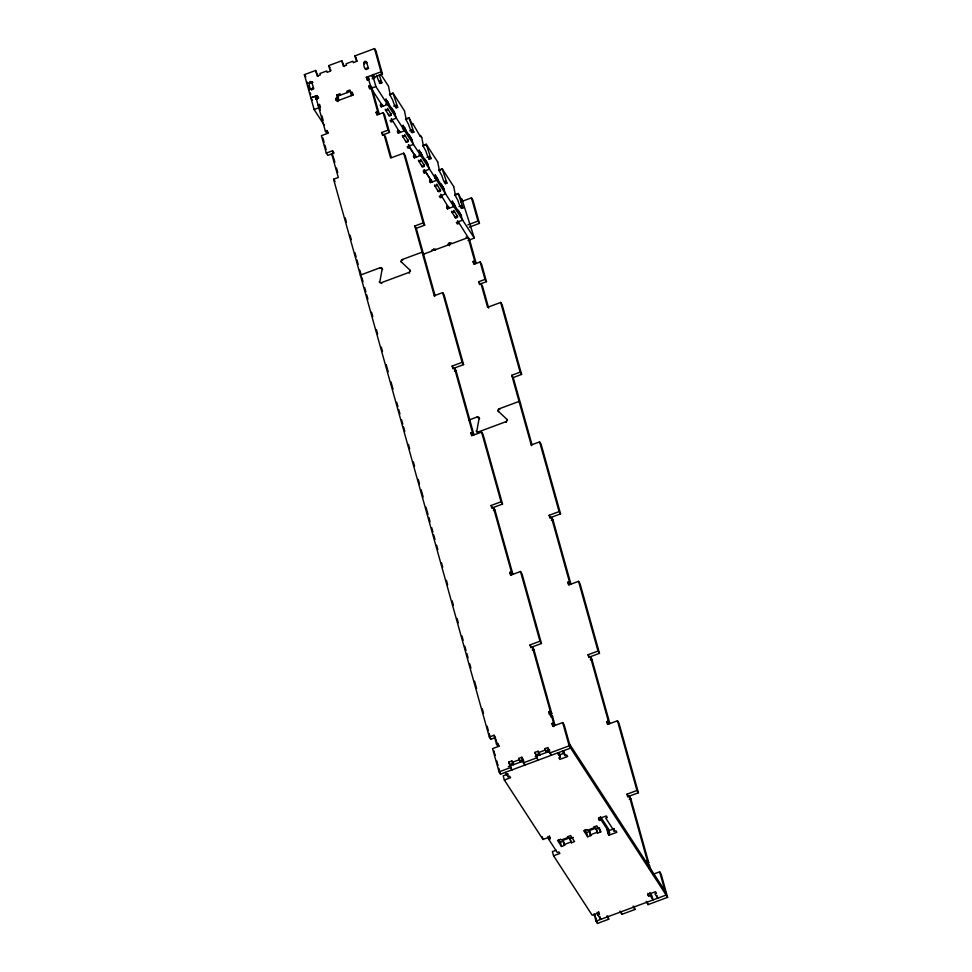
<?xml version="1.0" encoding="UTF-8"?>
<svg xmlns="http://www.w3.org/2000/svg" width="972" height="972" viewBox="0 0 972 972"><rect width="100%" height="100%" fill="white"/><g stroke="black" fill="none" stroke-linecap="round" stroke-linejoin="round"><path stroke-width="1.46" d="M420.426 135.472L420.402 136.663L412.711 123.444L412.65 124.61L412.152 124.137L409.018 117.721L405.482 119.034M454.714 194.801L458.237 193.489L461.809 200.402L461.882 199.175M413.805 132.253L409.139 118.122L405.616 119.471M463.024 208.008L458.249 193.513M379.736 282.378L382.215 268.77A1.689 1.434 -33 0 0 380.21 267.725L360.345 275.1L361.086 276.242M476.693 431.641L479.184 418.033A1.689 1.434 -33 0 0 477.179 416.976L468.662 420.147M312.437 97.309L311.66 97.601M313.616 96.872L312.838 97.164M314.794 96.435L314.017 96.726M324.308 125.206L314.114 109.52L304.382 74.65L315.633 70.47L318.087 76.229M315.633 70.47L317.188 76.047L320.335 74.88L319.946 73.495L326.75 70.968L327.139 72.353L330.273 71.187L328.718 65.61L341.804 60.75L344.246 66.509M341.804 60.75L343.359 66.327L346.494 65.16L346.105 63.763L352.909 61.236L353.298 62.633L356.445 61.467L354.889 55.89L374.512 48.6L375.982 50.872L382.47 74.115L372.398 77.857M310.032 82.559L312.51 81.879M309.339 83.082L311.684 82.207L312.304 83.142M366.383 61.88L364.026 62.755L364.634 63.702M310.53 83.313L312.875 82.438M318.634 97.832L317.151 95.56L310.87 97.893L311.49 98.84M368.692 79.485L367.124 80.069L366.347 77.286L381 71.843L382.47 74.115M371.462 76.071L373.819 75.196M318.233 97.978L315.487 98.998M366.347 77.286L367.817 79.558L368.74 79.218M316.362 98.937L317.929 98.354L317.151 95.56M372.24 78.854L374.597 77.979L374.111 76.241M338.45 100.468L336.907 94.891L340.042 93.725L340.431 95.122M353.322 94.697L352.241 95.098L350.771 92.826L352.338 92.243L353.115 95.025L336.895 101.052L336.118 98.269L337.685 97.686M368.813 86.119L370.381 85.536L371.863 87.808L370.283 88.391L368.813 86.119L369.591 88.902L375.872 86.569L474.312 238.104L468.03 240.436M379.335 83.155L381.692 82.28L379.153 74.771M338.207 99.715L336.118 100.493L335.619 99.727M320.31 106.956L319.521 107.248L318.051 104.976L319.618 104.393L320.396 107.187L314.114 109.52M336.118 98.269L337.588 100.541L338.766 100.104M389.505 94.418L393.028 93.105L404.486 110.832M389.626 94.855L393.04 93.166M381.826 104.733L380.259 105.316L381.243 106.835L387.524 104.502L385.957 98.925L387.33 101.829M385.799 103.968L388.156 103.093L387.767 101.708L389.14 104.612M325.353 131.123L326.92 130.54L328.39 132.812L326.823 133.395L325.353 131.123L315.584 96.143L317.309 98.792M376.115 112.266L377.683 111.683L379.153 113.955L377.586 114.538L376.115 112.266L376.893 115.048L383.175 112.716L384.645 114.988L389.517 132.423L383.235 134.756L381.753 132.484L388.035 130.151L389.517 132.423M393.745 106.13L396.102 105.255L397.815 107.613L393.162 93.543M392.652 121.403L391.084 121.986L390.1 120.479L396.382 118.147L393.842 111.051L394.231 112.436M326.288 153.09L332.558 150.757L334.04 153.029L327.758 155.362L326.288 153.09L321.416 135.667L327.698 133.322L326.92 130.54M489.317 737.007L494.031 735.257L495.501 737.529L490.787 739.279L489.317 737.007L333.578 179.237L338.292 177.487L331.768 154.135L333.347 153.552L332.558 150.757M391.291 157.391L385.58 136.955L384.11 134.683L382.531 135.266L381.753 132.484M402.469 128.839L404.826 127.964L406.199 130.88M398.885 131.001L397.317 131.584L398.301 133.103L404.583 130.77L403.028 125.194L404.401 128.097M409.734 130.746L412.092 129.871L413.695 132.301M411.314 132.386L413.695 131.572M420.475 152.847L419.102 149.943L420.657 155.52L414.388 157.853L413.404 156.334L414.983 155.751L409.71 147.671L408.143 148.254L407.159 146.736L413.44 144.403L410.901 137.307L411.29 138.704M422.735 145.581L426.258 144.269L437.728 161.984M424.655 225.176L423.172 222.904L414.801 226.014L416.283 228.286L424.655 225.176L405.19 155.459L403.708 153.187L390.623 158.047L384.11 134.683M422.869 146.007L426.271 144.293M418.944 154.985L421.301 154.111L420.912 152.713L422.285 155.629M426.975 157.294L429.332 156.419L431.033 158.849L426.392 144.694M428.555 158.922L430.912 158.047M427.364 163.454L426.975 162.069L429.515 169.152L423.257 171.485L424.242 173.004L425.809 172.421L431.046 180.5L429.478 181.084L430.462 182.602L436.744 180.27L435.177 174.693L436.562 177.597M438.724 170.185L442.248 168.873L453.705 186.6M438.846 170.622L442.26 168.897M434.63 178.35L436.987 177.463L438.36 180.379M454.835 195.226L458.371 193.914M460.74 201.848L471.469 197.863L472.951 200.135L479.439 223.378L469.367 227.12M448.104 206.769L446.537 207.352L447.521 208.871L453.803 206.538L452.247 200.961L453.62 203.865M458.954 206.514L461.311 205.639L462.915 208.069M458.942 223.439L457.362 224.022L456.378 222.503L462.66 220.17L460.12 213.075L460.509 214.472M467.884 224.836L477.969 221.094L479.439 223.378M401.606 262.452L401.144 261.735A1.689 1.434 -33 0 1 402.238 259.536L422.103 252.161L423.585 254.433M434.921 248.978L431.787 250.144L432.273 250.898L422.662 254.47M448.007 244.118L451.142 242.951L451.64 243.705L468.127 237.581L474.64 260.933L476.122 263.205L474.555 263.789L473.072 261.517L474.64 260.933M435.93 249.282L434.703 250.314M449.21 244.349L450.486 243.875M379.274 281.673A1.689 1.434 -33 0 0 381.279 282.718L408.969 272.427A1.689 1.434 -33 0 0 410.062 270.228L401.144 261.735M486.474 281.673L485.004 279.401L478.722 281.734L480.192 284.006L486.474 281.673L481.614 264.25L480.132 261.978L473.85 264.311L473.072 261.517M414.801 226.014L434.265 295.731L442.649 292.621L444.119 294.893L463.583 364.622L453.645 368.315L452.162 366.043L462.113 362.349L463.583 364.622M488.661 308.112L482.549 286.218L481.067 283.945L479.5 284.529L478.722 281.734M521.612 374.439L520.142 372.167L511.77 375.277L513.24 377.549L521.612 374.439L502.147 304.71L500.677 302.438L487.592 307.298L481.067 283.945M473.899 434.666L472.428 432.394L470.849 432.977L472.331 435.249L473.899 434.666L455.99 370.514L454.519 368.242L452.94 368.825L452.162 366.043M454.422 371.097L455.99 370.514M498.563 411.703L498.101 410.998A1.689 1.434 -33 0 1 499.207 408.799L519.072 401.424L520.542 403.696M476.231 430.936A1.689 1.434 -33 0 0 478.236 431.981L505.926 421.69A1.689 1.434 -33 0 0 507.032 419.491L498.101 410.998M502.524 504.067L501.042 501.783L491.103 505.489L492.573 507.761L502.524 504.067L483.048 434.338L481.577 432.066L471.639 435.76L470.849 432.977M511.77 375.277L531.234 444.994L539.606 441.883L541.088 444.155L560.552 513.872L550.602 517.578L549.131 515.294L559.07 511.6L560.552 513.872M512.839 574.1L511.357 571.828L509.79 572.411L511.26 574.683L512.839 574.1L494.93 509.96L493.448 507.688L491.881 508.271L491.103 505.489M493.351 510.543L494.93 509.96M570.868 583.917L569.385 581.645L567.818 582.228L569.3 584.5L570.868 583.917L552.959 519.777L551.476 517.505L549.909 518.088L549.131 515.294M551.391 520.36L552.959 519.777M541.453 643.5L539.97 641.228L530.032 644.922L531.514 647.194L541.453 643.5L521.988 573.784L520.506 571.512L510.567 575.205L509.79 572.411M599.481 653.318L598.011 651.046L588.06 654.739L589.542 657.011L599.481 653.318L580.017 583.601L578.534 581.329L568.596 585.023L567.818 582.228M551.768 713.545L550.286 711.273L548.718 711.856L550.201 714.128L551.768 713.545L533.859 649.405L532.377 647.133L530.809 647.717L530.032 644.922M532.292 649.989L533.859 649.405M609.796 723.362L608.326 721.09L606.747 721.674L608.229 723.946L609.796 723.362L591.887 659.223L590.417 656.951L588.838 657.534L588.06 654.739M590.32 659.806L591.887 659.223M555.012 725.173L553.53 722.901L551.962 723.484L553.445 725.756L555.012 725.173L552.546 716.34L551.063 714.068L549.496 714.651L548.718 711.856M552.546 716.34L550.978 716.923L550.201 714.128M494.031 735.257L496.498 744.09L498.065 743.507L498.843 746.289L492.561 748.622L499.049 771.865L500.531 774.137L570.649 748.088L564.161 724.845L562.691 722.573L552.74 726.266L551.962 723.484M496.498 744.09L497.968 746.362L499.146 745.925M638.422 792.763L636.939 790.491L627.001 794.185L628.471 796.457L638.422 792.763L618.945 723.047L617.475 720.774L607.524 724.468L606.747 721.674M508.745 762.109L511.782 769.958L508.745 762.109L511.88 760.942L513.751 764.612L511.88 760.942M518.683 758.415L520.555 762.084L518.683 758.415L521.83 757.249L523.398 759.873M534.916 752.389L537.941 760.238L534.916 752.389L538.051 751.222L539.922 754.892L538.051 751.222M544.855 748.695L546.714 752.364L544.855 748.695L547.989 747.529L551.027 755.378L550.735 754.333M512.268 762.34L519.072 759.812M538.439 752.62L545.243 750.092M510.215 764.381L513.362 763.214M520.166 760.687L523.301 759.521M536.386 754.661L539.521 753.494M546.325 750.967L549.277 749.874M508.307 766.629L523.872 760.857M535.183 756.641L549.326 751.392M499.049 771.865L510.3 767.686M521.83 757.249L523.386 762.826L536.471 757.966M549.557 753.106L569.179 745.816L667.618 897.35L647.996 904.64L646.222 901.323M557.673 753.713L559.24 753.13L560.407 757.322L558.839 757.905L559.823 759.411L567.672 756.495L566.688 754.989L565.121 755.572L562.278 751.198M508.198 773.979L503.18 775.838L504.347 780.03L542.971 839.48L549.253 837.147L550.237 838.654L548.67 839.237L547.892 836.455M558.657 755.232L563.882 753.288M505.233 772.388L508.077 776.762L509.644 776.178L510.628 777.697L504.347 780.03M647.158 863.391L648.737 862.808L630.828 798.668L629.346 796.384L627.778 796.967L627.001 794.185M629.249 799.251L630.828 798.668M608.059 833.66L609.043 835.179L616.892 832.263L615.908 830.744L614.34 831.327L605.714 818.047L607.281 817.464L606.297 815.945L598.448 818.861L599.432 820.38L601 819.797L609.626 833.077L608.059 833.66L606.893 829.481L608.46 828.897L609.626 833.077M562.97 840.379L569.774 837.852L571.439 842.785L574.573 841.618L570.637 835.568L567.49 836.734L567.988 837.487L561.184 840.015L560.698 839.261L557.551 840.428L561.488 846.491L564.635 845.312L562.97 840.379L564.635 845.312M600.745 831.898L596.808 825.836L593.661 827.002L594.159 827.767L587.355 830.295L586.857 829.529L583.722 830.696L587.659 836.758L590.794 835.592L589.141 830.659L595.945 828.132L597.598 833.065L600.745 831.898L599.967 829.116M558.742 839.881L560.322 842.299L563.456 841.132M570.26 838.605L573.407 837.439M584.913 830.149L586.493 832.579L589.627 831.412L590.794 835.592M596.431 828.885L599.566 827.719M564.137 844.559L570.941 842.031L571.439 842.785M590.308 834.839L597.112 832.311L597.598 833.065M556.166 850.208L552.4 851.606L553.566 855.785L592.191 915.247L598.473 912.915L599.457 914.421L597.889 915.004L597.112 912.222M614.413 828.569L607.877 830.999L609.043 835.179M553.566 855.785L559.848 853.452L558.864 851.946L557.296 852.529L548.67 839.237M645.687 861.119L647.255 860.536L648.737 862.808M647.935 866.173L649.515 865.59L650.584 869.454M652.552 874.472L659.648 871.835L661.13 874.107L667.618 897.35M656.987 895.394L657.765 898.189L654.934 893.815L656.501 893.232L655.517 891.713L647.668 894.629L648.652 896.148L650.219 895.564L653.062 899.938L651.884 895.747L649.758 892.478M593.989 913.862L596.018 921.128L666.136 895.066L659.648 871.835M596.018 921.128L597.488 923.4L608.739 919.22L607.865 916.086M620.051 911.043L621.825 914.36L634.91 909.5L634.036 906.366M420.475 135.448L421.739 137.38M461.907 199.187L474.312 238.104M380.611 73.993L388.496 86.229M366.286 69.559C362.617 68.66 363.2 57.105 366.979 62.706M373.321 74.431L373.722 75.051M364.998 62.67L364.609 61.831M368.558 68.55L366.335 61.71M374.597 77.979L372.628 74.953L375.872 86.569M363.978 62.585L364.707 63.727M386.346 100.323L395.215 113.955M403.416 126.591L412.274 140.223M419.503 151.328L428.36 164.973M435.565 176.09L444.435 189.722M452.636 202.346L461.493 215.991M354.889 55.89L356.36 58.162M368.898 78.222L367.914 76.703L377.683 111.683M371.158 88.318L382.81 106.252L382.3 104.417M469.598 239.853L457.581 220.62M352.338 94.466L350.37 91.429L337.284 96.289L338.596 98.306M328.718 65.61L330.201 67.882M336.907 94.891L338.377 97.164M311.599 89.886C308.112 88.197 308.452 77.371 312.377 83.167M313.774 88.719L311.635 82.025M304.382 74.65L305.864 76.934M309.29 82.899L309.752 83.616M318.828 107.771L320.298 110.043M311.976 99.606L312.474 100.359M434.265 295.731L434.727 296.448M531.234 444.994L531.696 445.698M410.062 270.228L410.524 270.945M507.032 419.491L507.493 420.196M402.238 259.536L402.7 260.253M499.207 408.799L499.754 409.649M408.969 272.427L409.431 273.144M505.926 421.69L506.388 422.395M331.768 154.135L333.25 156.407M333.578 179.237L335.061 181.509M382.215 268.77L382.676 269.487M479.184 418.033L479.646 418.738M380.21 267.725L380.672 268.43M477.179 416.976L477.641 417.693M381.279 282.718L381.729 283.435M478.236 431.981L478.698 432.686M649.515 865.59L648.032 863.318L649.272 867.741M569.483 743.908L664.97 890.887M600.538 816.711L608.46 828.897M557.563 752.948L560.407 757.322M589.141 830.659L589.627 831.412M634.91 909.5L633.137 906.183M523.386 762.826L524.856 765.098L524.175 762.656M608.739 919.22L606.978 915.903M597.889 915.004L600.72 919.378L599.943 916.584M442.382 169.31L447.035 183.404L445.322 181.023A5.917 0.814 69.6 0 1 444.969 183.258A5.917 0.814 69.6 0 1 441.883 175.725L439.587 171.509L437.777 162.215M471.469 197.863L477.969 221.094M500.677 302.438L520.142 372.167M539.606 441.883L559.07 511.6M578.534 581.329L598.011 651.046M617.475 720.774L636.939 790.491M513.24 377.549L531.951 444.544M650.742 870.013L651.204 871.665M480.132 261.978L485.004 279.401M551.476 517.505L569.385 581.645M590.417 656.951L608.326 721.09M629.346 796.384L647.255 860.536M469.197 238.395L476.122 263.205M459.695 213.208L458.31 210.304L458.699 211.689M466.208 236.937L466.56 238.164M647.874 893.353L648.652 896.148M455.418 206.647L454.046 203.731L454.434 205.128M457.156 215.444L457.52 216.756A1.264 0.656 -15.6 0 1 456.706 217.764A1.264 0.656 -15.6 0 1 455.163 217.631L451.518 211.264M647.413 902.551L647.996 904.64M453.875 210.389L457.52 216.756L455.163 217.631L454.799 216.319M443.451 188.204L443.062 186.818L445.601 193.902L439.32 196.235L440.304 197.753L441.871 197.17L441.094 194.388M448.578 206.453L449.088 208.287L440.523 194.351M442.625 186.94L441.252 184.036L441.64 185.433M446.743 206.076L447.521 208.871M436.987 177.463L437.376 178.86M440.085 189.175L440.45 190.488A1.264 0.656 -15.6 0 1 439.648 191.496A1.264 0.656 -15.6 0 1 438.105 191.363L434.448 185.008M436.805 184.133L440.45 190.488L438.105 191.363L437.74 190.05M613.563 828.545L614.34 831.327M449.599 242.538L450.085 244.288L433.852 250.314L433.512 249.087M426.55 162.19L425.177 159.286L425.566 160.684M431.519 180.185L432.03 182.019L424.448 169.602M448.809 242.964L449.586 245.746M429.685 179.808L430.462 182.602M424.023 164.426L424.387 165.738A1.264 0.656 -15.6 0 1 423.585 166.734A1.264 0.656 -15.6 0 1 422.03 166.613L418.385 160.246M420.742 159.372L424.387 165.738L422.018 166.613L421.666 165.301M423.452 170.209L424.242 173.004M600.222 817.015L601 819.797M410.463 137.441L409.091 134.537L409.479 135.934M415.299 154.913L415.518 155.702M415.591 155.957L415.955 157.27L408.362 144.852M413.61 155.058L414.388 157.853M598.655 817.598L599.432 820.38M404.826 127.964L405.215 129.361M407.936 139.676L408.301 140.989A1.264 0.656 -15.6 0 1 407.487 141.997A1.264 0.656 -15.6 0 1 405.944 141.863L402.299 135.509M408.933 144.877L409.71 147.671M404.656 134.634L408.301 140.989L405.944 141.863L405.579 140.551M621.242 912.271L621.825 914.36M595.945 828.132L597.112 832.311M399.358 130.685L399.869 132.52L391.303 118.584M393.405 111.185L392.032 108.269L392.421 109.666M397.524 130.309L398.301 133.103M374.512 48.6L381 71.843M403.708 153.187L423.172 222.904M442.649 292.621L462.113 362.349M481.577 432.066L501.042 501.783M520.506 571.512L539.97 641.228M562.691 722.573L569.179 745.816M390.865 113.42L391.23 114.72A1.264 0.656 -15.6 0 1 390.428 115.729A1.264 0.656 -15.6 0 1 388.885 115.595L385.228 109.241M387.585 108.366L391.23 114.72L388.885 115.595L388.508 114.295M563.954 751.38L565.121 755.572M586.493 832.579L587.659 836.758M416.283 228.286L434.982 295.281M383.175 112.716L388.035 130.151M454.519 368.242L472.428 432.394M493.448 507.688L511.357 571.828M532.377 647.133L550.286 711.273M551.063 714.068L553.53 722.901M380.465 104.053L381.243 106.835M553.445 725.756L553.688 726.619M371.474 86.411L379.153 113.955M367.817 79.558L368.011 80.251M598.679 911.639L599.457 914.421M356.846 59.912L357.234 61.297M549.472 749.801L549.666 750.493M550.346 752.936L550.638 753.98M595.058 914.688L595.459 916.134M595.872 917.592L596.273 919.038M596.674 920.496L597.488 923.4M548.026 749.266L548.84 752.182M569.774 837.852L570.941 842.031M351.609 92.826L352.241 95.098M560.322 842.299L561.488 846.491M351.536 95.608L349.993 90.031L346.846 91.198L347.235 92.595M549.459 835.871L550.237 838.654M330.687 69.632L330.978 70.677M337.588 100.541L337.879 101.586M542.194 836.685L542.971 839.48M507.299 773.967L508.077 776.762M316.872 96.738L317.407 98.658M318.792 104.612L319.91 108.645M321.939 115.875L323.154 120.261M333.651 157.865L334.878 162.239M336.506 168.083L337.734 172.457M495.963 739.182L496.279 740.287M496.741 741.952L497.202 743.604M497.664 745.257L497.968 746.362M307.334 82.219L307.674 83.434M308.294 85.645L308.695 87.091M309.108 88.549L309.509 89.995M310.323 92.911L310.724 94.357M322.898 137.939L324.113 142.289M324.915 145.192L326.142 149.554M345.194 217.825L346.421 222.175M350.066 235.248L351.281 239.61M354.938 252.684L356.153 257.045M356.955 259.949L358.182 264.299M359.798 270.119L361.013 274.469M361.827 277.372L363.042 281.734M364.67 287.542L365.885 291.904M366.699 294.808L367.914 299.169M371.559 312.243L372.774 316.593M376.431 329.666L377.646 334.028M381.291 347.101L382.506 351.451M386.163 364.524L388.193 371.79M391.023 381.96L393.053 389.225M396.71 402.299L397.925 406.648M398.727 409.552L399.954 413.914M401.57 419.722L402.785 424.084M403.599 426.987L404.814 431.349M408.471 444.423L409.686 448.772M413.331 461.858L414.558 466.244M418.239 479.415L419.454 483.801M421.095 489.645L423.136 496.959M425.991 507.202L428.032 514.516M428.859 517.444L430.074 521.83M431.714 527.675L432.941 532.073M433.755 534.989L434.982 539.375M436.61 545.231L437.837 549.617M441.519 562.788L442.734 567.174M446.415 580.333L447.642 584.719M452.126 600.817L453.353 605.204M457.034 618.362L458.262 622.748M461.931 635.919L463.158 640.305M464.786 646.161L466.013 650.547M466.839 653.476L468.054 657.862M469.695 663.706L470.922 668.092M474.567 681.178L476.596 688.443M482.27 708.782L483.497 713.132M487.142 726.206L488.357 730.567M489.171 733.471L490.787 739.279M494.031 750.906L494.444 752.352M494.845 753.81L495.258 755.256M496.874 761.064L497.275 762.522M497.688 763.98L498.089 765.426M498.903 768.33L499.304 769.788M499.717 771.233L500.531 774.137M381.692 82.28L381.814 83.094L380.113 80.652A5.917 0.814 69.6 0 1 379.76 82.875A5.917 0.814 69.6 0 1 376.674 75.342M453.766 186.818L455.54 196.04L457.873 200.329A5.917 0.814 69.6 0 0 460.947 207.862A5.917 0.814 69.6 0 0 461.311 205.639M421.787 137.599L423.598 146.894L425.894 151.11A5.917 0.814 69.6 0 0 428.98 158.643A5.917 0.814 69.6 0 0 429.332 156.419M404.546 111.051L406.32 120.273L408.641 124.574A5.917 0.814 69.6 0 0 411.727 132.095A5.917 0.814 69.6 0 0 412.092 129.871M388.557 86.447L390.367 95.742L392.664 99.958A5.917 0.814 69.6 0 0 395.738 107.491A5.917 0.814 69.6 0 0 396.102 105.255M313.312 88.015L310.955 88.889A1.264 1.069 -33 0 0 312.425 89.497A1.264 1.069 -33 0 0 313.312 88.015M367.999 67.688L365.642 68.562A1.264 1.069 -33 0 0 367.112 69.17A1.264 1.069 -33 0 0 367.999 67.688M387.95 109.666L385.592 110.541A1.264 0.656 -15.6 0 1 386.406 109.544A1.264 0.656 -15.6 0 1 387.95 109.666M405.02 135.934L402.663 136.809A1.264 0.656 -15.6 0 1 403.465 135.801A1.264 0.656 -15.6 0 1 405.02 135.934M421.095 160.684L418.738 161.559A1.264 0.656 -15.6 0 1 419.564 160.55A1.264 0.656 -15.6 0 1 421.107 160.684M437.169 185.433L434.824 186.308A1.264 0.656 -15.6 0 1 435.626 185.312A1.264 0.656 -15.6 0 1 437.169 185.433M454.24 211.702L451.883 212.576A1.264 0.656 -15.6 0 1 452.685 211.568A1.264 0.656 -15.6 0 1 454.24 211.702"/></g></svg>
